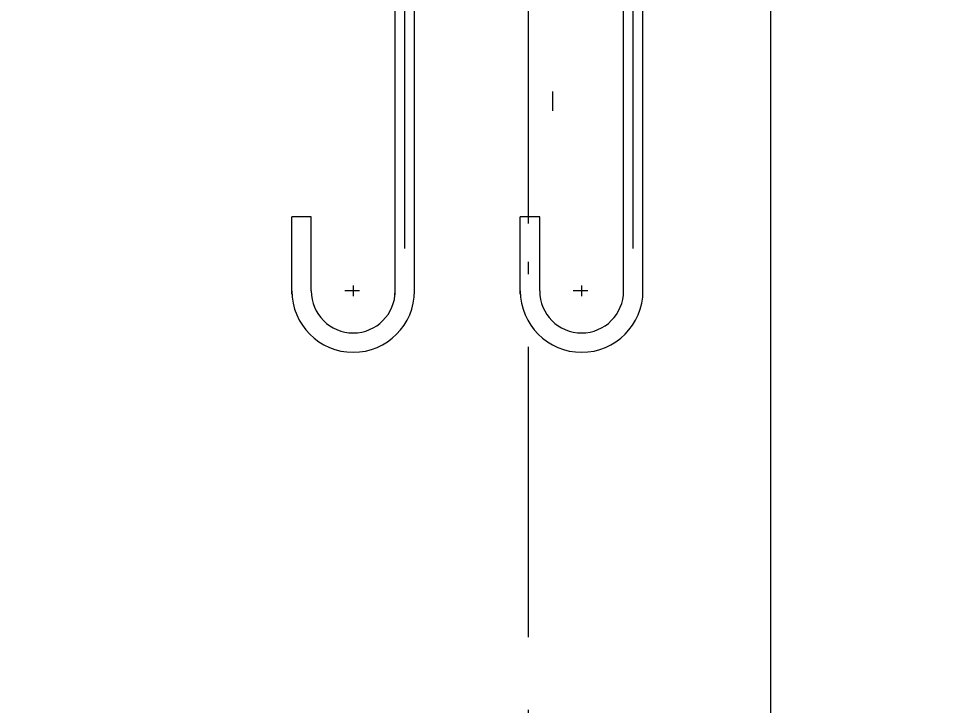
# Model space of a CAD drawing. Header units: millimetres. Extents: x -13466 to 37833, y -11727 to 34084.
# Drawn here: x 16835 to 17418, y 10313 to 10738 of the extents above; entities that cross this region are included whole.
import ezdxf

# ---------------------------------------------------------------- set-up
doc = ezdxf.new("R2010")
doc.units = ezdxf.units.MM
doc.header["$LTSCALE"] = 30
doc.header["$PDSIZE"] = 300
doc.linetypes.add('SXF_一点短鎖線', pattern=[9.25, 6, -1.5, 0.25, -1.5])
for name, color, linetype, lineweight in [('D-BMK', 2, 'SXF_一点短鎖線', 13), ('D-STR-DIM', 7, 'Continuous', 13), ('D-STR-STR1', 2, 'Continuous', 13), ('D-STR-STR5', 6, 'Continuous', 25)]:
    doc.layers.add(name, color=color, linetype=linetype, lineweight=lineweight)
doc.styles.add('MS ゴシック', font='MS Gothic.ttf')
doc.dimstyles.new('DIM-30-F', dxfattribs={"dimscale": 30, "dimtxt": 3.5, "dimasz": 2.5, "dimexe": 0, "dimexo": 2, "dimgap": 0.8, "dimtad": 1, "dimdec": 0, "dimzin": 0, "dimdsep": 46, "dimtxsty": 'MS ゴシック', "dimblk": 'OPEN', "dimcen": 0.1, "dimaunit": 1, "dimadec": 4, "dimazin": 0, "dimtfac": 1, "dimtdec": 0, "dimtmove": 2, "dimatfit": 3, "dimldrblk": 'OPEN', "dimfxl": 1, "dimtolj": 1, "dimtzin": 0, "dimlwd": -1, "dimlwe": -1, "dimarcsym": 2})

# ---------------------------------------------------------------- blocks, each defined once
blk = doc.blocks.new('_Open')
at = {"color": 0, "linetype": 'ByBlock', "lineweight": -2}
for p, q in [((-1, 0.1667), (0, 0)), ((-1, -0.1667), (0, 0)), ((0, 0), (-1, 0))]:
    blk.add_line(p, q, dxfattribs=at)
blk = doc.blocks.new('*D20')
at = {"layer": 'D-STR-DIM', "color": 0, "transparency": 16777216}
for p, q in [((8743.3, 12827.45), (8769.9, 12881.24)), ((8837.13, 12848), (9599.08, 12471.25)), ((9692.9, 12491.8), (9666.31, 12438.01))]:
    blk.add_line(p, q, dxfattribs=at)
at = {"layer": 'Defpoints', "color": 0, "transparency": 16777216}
for p in [(8769.9, 12881.24), (9666.31, 12438.01), (9666.31, 12438.01)]:
    blk.add_point(p, dxfattribs=at)
at = {"layer": 'D-STR-DIM', "color": 0, "transparency": 16777216, "xscale": 75, "yscale": 75, "zscale": 75}
for p, rotation in [((8769.9, 12881.24), 153.6900675261025), ((9666.31, 12438.01), 333.6900675261025)]:
    blk.add_blockref('_Open', p, dxfattribs=dict(at, rotation=rotation))
at = {"layer": 'D-STR-DIM', "color": 0, "transparency": 16777216, "insert": (9252.01, 12728.2), "char_height": 105, "width": 46998.7126, "attachment_point": 5, "rotation": 333.69007, "style": 'MS ゴシック'}
blk.add_mtext('\\A1;R1000', dxfattribs=at)
blk = doc.blocks.new('*D36')
at = {"layer": 'D-STR-DIM', "color": 0, "transparency": 16777216}
for p, q in [((17517.8, 5420.06), (17308.97, 5420.06)), ((17308.97, 4995.06), (17308.97, 5345.06)), ((17552.8, 4920.06), (17308.97, 4920.06))]:
    blk.add_line(p, q, dxfattribs=at)
at = {"layer": 'Defpoints', "color": 0, "transparency": 16777216}
for p in [(17308.97, 5420.06), (17577.8, 5420.06), (17612.8, 4920.06)]:
    blk.add_point(p, dxfattribs=at)
at = {"layer": 'D-STR-DIM', "color": 0, "transparency": 16777216, "xscale": 75, "yscale": 75, "zscale": 75}
for p, rotation in [((17308.97, 5420.06), 90), ((17308.97, 4920.06), 270)]:
    blk.add_blockref('_Open', p, dxfattribs=dict(at, rotation=rotation))
at = {"layer": 'D-STR-DIM', "color": 0, "transparency": 16777216, "insert": (17232.47, 5170.06), "char_height": 105, "width": 18546.0308, "attachment_point": 5, "rotation": 90, "style": 'MS ゴシック'}
blk.add_mtext('\\A1;50', dxfattribs=at)

msp = doc.modelspace()

# ---------------------------------------------------------------- linework, layer by layer
at = {"layer": 'D-BMK', "linetype": 'SXF_一点短鎖線', "lineweight": 9}
for p, q in [((17150.939, 8967.227), (17150.939, 15218.012)), ((17074.439, 10595.6), (17074.439, 10981.986)), ((17074.439, 10595.6), (17074.439, 10981.986)), ((17215.939, 10595.6), (17215.939, 10981.986)), ((17215.939, 10595.6), (17215.939, 10981.986))]:
    msp.add_line(p, q, dxfattribs=at)
at = {"layer": 'D-STR-STR1', "linetype": 'Continuous', "lineweight": 9}
for p, q in [((17150.939, 10611.066), (17150.939, 10981.986)), ((17165.942, 10692.806), (17165.942, 10680.806)), ((17042.439, 10572.621), (17042.439, 10566.117)), ((17183.939, 10572.621), (17183.939, 10566.117)), ((17046.29, 10569.257), (17037.219, 10569.257)), ((17187.79, 10569.257), (17178.719, 10569.257))]:
    msp.add_line(p, q, dxfattribs=at)
at = {"layer": 'D-STR-STR1'}
msp.add_line((17300.939, 10929.306), (17300.939, 10229.306), dxfattribs=at)
at = {"layer": 'D-STR-STR5', "linetype": 'Continuous', "lineweight": 9}
for p, q in [((17068.439, 10566.889), (17068.439, 10977.535)), ((17068.439, 10566.889), (17068.439, 10977.535)), ((17080.439, 10569.257), (17080.439, 10977.535)), ((17080.439, 10569.257), (17080.439, 10977.535)), ((17209.939, 10566.889), (17209.939, 10977.535)), ((17209.939, 10566.889), (17209.939, 10977.535)), ((17221.939, 10569.257), (17221.939, 10977.535)), ((17221.939, 10569.257), (17221.939, 10977.535)), ((17004.439, 10567.379), (17004.439, 10615.257)), ((17016.439, 10615.257), (17004.439, 10615.257)), ((17016.439, 10569.257), (17016.439, 10615.257)), ((17145.939, 10567.379), (17145.939, 10615.257)), ((17157.939, 10615.257), (17145.939, 10615.257)), ((17157.939, 10569.257), (17157.939, 10615.257))]:
    msp.add_line(p, q, dxfattribs=at)
for centre, radius, start, end in [((17042.439, 10569.257), 38, 180, 270), ((17042.439, 10569.257), 26, 180, 270), ((17042.439, 10569.257), 38, 270, 0), ((17042.439, 10569.257), 26, 270, 0), ((17183.939, 10569.257), 38, 180, 270), ((17183.939, 10569.257), 26, 180, 270), ((17183.939, 10569.257), 38, 270, 0), ((17183.939, 10569.257), 26, 270, 0)]:
    msp.add_arc(centre, radius, start, end, dxfattribs=at)

# ---------------------------------------------------------------- dimensions: what is measured, and where the dimension line sits
at = {"layer": 'D-STR-DIM'}
for base, p1, p2, angle, text, picture, middle in [((9666.306, 12438.012), (8769.897, 12881.239), (9666.306, 12438.012), 333.690068, 'R<>', '*D20', (9252.008, 12728.201)), ((17308.966, 5420.064), (17612.803, 4920.064), (17577.803, 5420.064), 90, '50', '*D36', (17232.466, 5170.064))]:
    dim = msp.add_linear_dim(base=base, p1=p1, p2=p2, angle=angle, text=text, dimstyle='DIM-30-F', dxfattribs=at)
    dim.commit()
    dim.dimension.update_dxf_attribs({"geometry": picture, "text_midpoint": middle})

doc.saveas('drawing.dxf')
